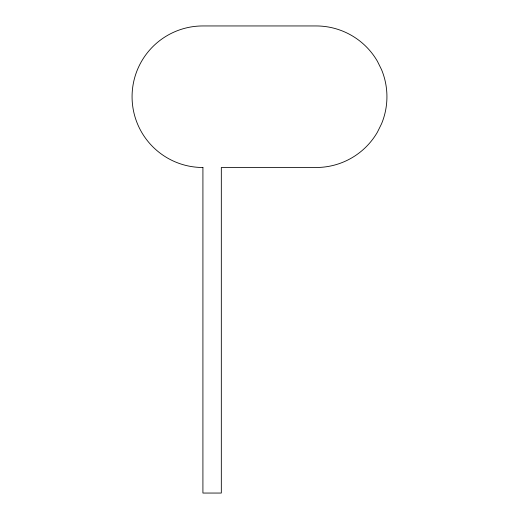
<?xml version="1.0" encoding="UTF-8"?>
<svg xmlns="http://www.w3.org/2000/svg" width="519" height="519" viewBox="0 0 519 519"><rect width="100%" height="100%" fill="white"/><g stroke="black" fill="none" stroke-linecap="round" stroke-linejoin="round"><path stroke-width="0.78" d="M202.923 167.494L202.916 493.05L221.321 493.05L221.321 167.494L316.155 167.494A70.772 70.772 0 0 0 377.443 132.111L381.543 123.807A70.772 70.772 0 0 0 381.543 69.637L377.443 61.339A70.772 70.772 0 0 0 316.155 25.95L202.845 25.95A70.772 70.772 0 0 0 132.073 96.761A70.772 70.772 0 0 0 202.923 167.494"/></g></svg>
